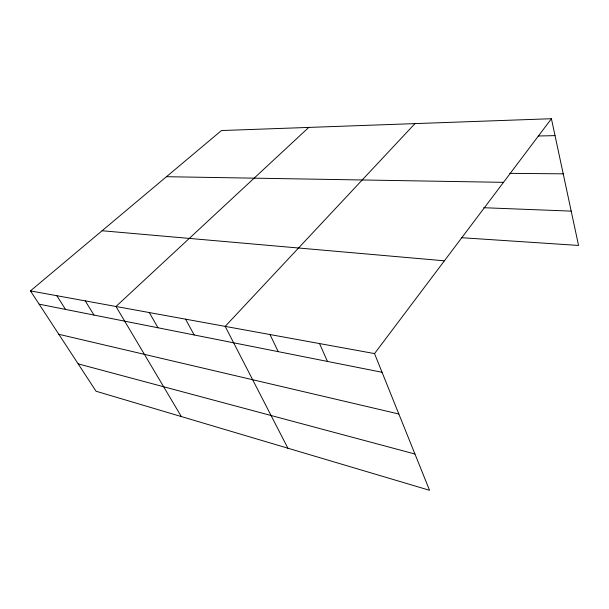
<?xml version="1.0" encoding="UTF-8"?>
<svg xmlns="http://www.w3.org/2000/svg" width="609" height="609" viewBox="0 0 609 609"><rect width="100%" height="100%" fill="white"/><g stroke="black" fill="none" stroke-linecap="round" stroke-linejoin="round"><path stroke-width="0.91" d="M374.527 353.585L551.411 118.717L221.448 130.547L30.45 290.904L96.047 391.229L429.543 490.283L374.527 353.585L30.45 290.904M414.965 123.612L225.185 326.378L287.89 448.209M308.771 127.418L115.984 306.487L181.337 416.564M538.173 135.997L555.035 135.624M509.794 173.352L563.218 173.839M166.478 176.701L503.498 182.342M483.744 207.722L571.204 211.125M461.455 237.7L578.55 245.442L551.411 118.717M102.091 230.75L444.395 260.812M39.128 304.173L382.049 372.274M58.829 334.303L398.842 413.998M78.158 363.87L414.95 454.017M56.827 295.708L65.536 309.418M85.252 300.884L93.984 315.066M149.312 312.554L157.99 327.779M185.578 319.162L194.164 334.965M270 334.547L278.237 351.659M319.519 343.567L327.459 361.434"/></g></svg>
